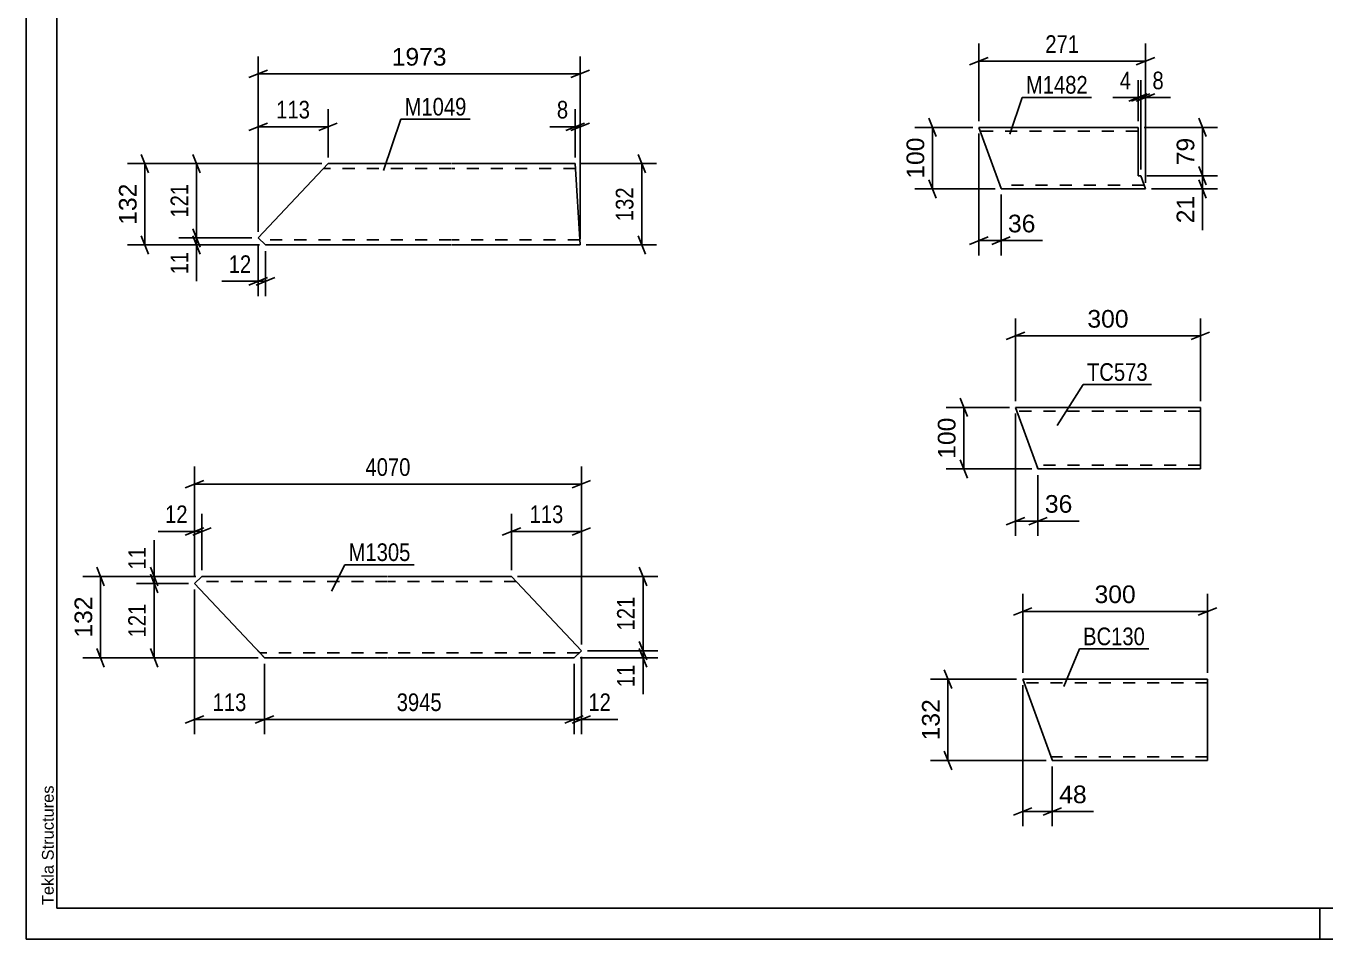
# Model space of a CAD drawing. Header units: millimetres. Extents: x 0 to 420, y 0 to 297.
# Drawn here: x 0 to 211, y 0 to 148.2 of the extents above; entities that cross this region are included whole.
import ezdxf

# ---------------------------------------------------------------- set-up
doc = ezdxf.new("R2010")
doc.units = ezdxf.units.MM
doc.linetypes.add('DXK_LINE_DOT2', pattern=[3.9198, 1.9599, -1.9599])
doc.styles.add('Arial', font='ARIAL.TTF', dxfattribs={"height": 0.2})
doc.styles.add('Arial Narrow', font='ARIALN.TTF', dxfattribs={"height": 0.2})

# ---------------------------------------------------------------- blocks, each defined once
blk = doc.blocks.new('Unknown-348431571-1163')
at = {"color": 5, "linetype": 'Continuous'}
for p, q in [((0, 297), (0, 0)), ((5, 292), (5, 5)), ((0, 0), (0, 5)), ((5, 5), (415, 5)), ((210, 0), (210, 5)), ((0, 0), (420, 0))]:
    blk.add_line(p, q, dxfattribs=at)
at = {"color": 174, "linetype": 'Continuous', "style": 'Arial'}
blk.add_text('Tekla Structures', height=1.9102, rotation=90, dxfattribs=at).set_placement((4.5, 5.5))
blk = doc.blocks.new('Part-348431571-19628 - 19627')
at = {"color": 2, "linetype": 'Continuous'}
for p, q in [((37.68, 113.82), (49.03, 125.89)), ((69.03, 125.89), (49.03, 125.89)), ((89.13, 125.89), (69.13, 125.89)), ((89.94, 112.69), (89.13, 125.89)), ((38.88, 112.69), (37.68, 113.82)), ((69.03, 112.69), (38.88, 112.69)), ((89.94, 112.69), (69.13, 112.69))]:
    blk.add_line(p, q, dxfattribs=at)
at = {"color": 7, "linetype": 'DXK_LINE_DOT2'}
for p, q in [((69.03, 125.09), (48.27, 125.09)), ((89.18, 125.09), (69.13, 125.09)), ((69.03, 113.49), (38.03, 113.49)), ((89.89, 113.49), (69.13, 113.49)), ((89.89, 113.49), (89.88, 113.55))]:
    blk.add_line(p, q, dxfattribs=at)
blk = doc.blocks.new('Part-348431571-22204 - 22203')
at = {"color": 2, "linetype": 'Continuous'}
for p, q in [((166.55, 29.08), (161.78, 42.19)), ((191.78, 42.19), (161.78, 42.19)), ((191.78, 42.19), (191.78, 42.1)), ((191.78, 42.1), (191.78, 28.99)), ((166.58, 28.99), (166.55, 29.08)), ((166.58, 28.99), (191.78, 28.99))]:
    blk.add_line(p, q, dxfattribs=at)
at = {"color": 7, "linetype": 'DXK_LINE_DOT2'}
for p, q in [((191.78, 41.59), (161.99, 41.59)), ((191.78, 41.84), (191.78, 42.19)), ((191.78, 29.59), (166.36, 29.59))]:
    blk.add_line(p, q, dxfattribs=at)
blk = doc.blocks.new('Part-348431571-22174 - 22173')
at = {"color": 2, "linetype": 'Continuous'}
for p, q in [((164.22, 76.4), (160.62, 86.31)), ((190.62, 86.31), (160.62, 86.31)), ((190.62, 86.31), (190.62, 86.22)), ((190.62, 86.22), (190.62, 76.31)), ((164.25, 76.31), (164.22, 76.4)), ((190.62, 76.31), (164.25, 76.31))]:
    blk.add_line(p, q, dxfattribs=at)
at = {"color": 7, "linetype": 'DXK_LINE_DOT2'}
for p, q in [((190.62, 85.71), (160.83, 85.71)), ((190.62, 85.96), (190.62, 86.31)), ((190.62, 76.91), (164.04, 76.91)), ((164.13, 76.66), (164.25, 76.31))]:
    blk.add_line(p, q, dxfattribs=at)
blk = doc.blocks.new('Part-348431571-19635 - 19634')
at = {"color": 2, "linetype": 'Continuous'}
for p, q in [((27.35, 57.73), (28.56, 58.86)), ((37.2, 47.26), (27.35, 57.73)), ((28.56, 58.86), (58.7, 58.86)), ((58.8, 58.86), (78.8, 58.86)), ((90.15, 46.8), (78.8, 58.86)), ((38.7, 45.66), (37.2, 47.26)), ((88.95, 45.66), (90.15, 46.8)), ((58.7, 45.66), (38.7, 45.66)), ((88.95, 45.66), (58.8, 45.66))]:
    blk.add_line(p, q, dxfattribs=at)
at = {"color": 7, "linetype": 'DXK_LINE_DOT2'}
for p, q in [((58.7, 58.06), (27.71, 58.06)), ((79.56, 58.06), (58.8, 58.06)), ((38.59, 45.79), (37.2, 47.26)), ((58.7, 46.46), (37.95, 46.46)), ((89.8, 46.46), (58.8, 46.46))]:
    blk.add_line(p, q, dxfattribs=at)
blk = doc.blocks.new('Part-348431571-19815 - 19814')
at = {"color": 2, "linetype": 'Continuous'}
for p, q in [((180.5, 131.77), (154.66, 131.77)), ((158.27, 121.86), (154.66, 131.77)), ((180.5, 131.77), (180.5, 131.68)), ((180.5, 131.68), (180.5, 130.57)), ((180.5, 123.92), (180.5, 130.57)), ((180.5, 123.92), (180.93, 123.92)), ((180.93, 123.92), (181.72, 121.77)), ((158.27, 121.86), (158.3, 121.77)), ((158.3, 121.77), (181.72, 121.77))]:
    blk.add_line(p, q, dxfattribs=at)
at = {"color": 7, "linetype": 'DXK_LINE_DOT2'}
for p, q in [((180.5, 131.17), (154.88, 131.17)), ((180.5, 130.57), (180.5, 131.42)), ((158.08, 122.37), (158.07, 122.42)), ((180.53, 123.92), (180.5, 123.92)), ((181.5, 122.37), (158.08, 122.37)), ((158.3, 121.77), (181.71, 121.77))]:
    blk.add_line(p, q, dxfattribs=at)
blk = doc.blocks.new('StraightDimension-348431571-19938 - 19627')
at = {"color": 7, "linetype": 'Continuous'}
for p, q in [((37.68, 112.82), (37.68, 104.38)), ((38.88, 111.69), (38.88, 104.38)), ((36.18, 106.18), (39.18, 107.38)), ((40.38, 107.38), (37.38, 106.18)), ((37.68, 106.78), (38.88, 106.78))]:
    blk.add_line(p, q, dxfattribs=at)
at = {"color": 0}
blk.add_wipeout([(37.15, 107.53), (37.15, 111.73), (32.3, 111.73), (32.3, 107.53)], dxfattribs=at)
at = {"color": 7, "linetype": 'Continuous'}
blk.add_line((37.68, 106.78), (31.77, 106.78), dxfattribs=at)
blk.add_line((37.68, 106.78), (31.77, 106.78), dxfattribs=at)
at = {"color": 3, "style": 'Arial Narrow'}
blk.add_text('12', height=2.863, dxfattribs=at).set_placement((32.9, 108.13))
blk = doc.blocks.new('StraightDimension-348431571-19930 - 19627')
at = {"color": 7, "linetype": 'Continuous'}
for p, q in [((89.13, 126.89), (89.13, 134.72)), ((89.94, 113.69), (89.94, 134.72)), ((87.63, 131.27), (90.63, 132.47)), ((91.44, 132.47), (88.44, 131.27)), ((89.13, 131.87), (89.94, 131.87))]:
    blk.add_line(p, q, dxfattribs=at)
at = {"color": 0}
blk.add_wipeout([(88.6, 132.62), (88.6, 136.82), (85.57, 136.82), (85.57, 132.62)], dxfattribs=at)
at = {"color": 7, "linetype": 'Continuous'}
blk.add_line((89.13, 131.87), (85.05, 131.87), dxfattribs=at)
blk.add_line((89.13, 131.87), (85.05, 131.87), dxfattribs=at)
at = {"color": 3, "style": 'Arial Narrow'}
blk.add_text('8', height=2.86, dxfattribs=at).set_placement((86.17, 133.22))
blk = doc.blocks.new('StraightDimension-348431571-19950 - 19627')
at = {"color": 7, "linetype": 'Continuous'}
for p, q in [((100.54, 124.39), (99.34, 127.39)), ((90.13, 125.89), (102.34, 125.89)), ((99.94, 112.69), (99.94, 125.89)), ((99.34, 114.19), (100.54, 111.19)), ((90.94, 112.69), (102.34, 112.69))]:
    blk.add_line(p, q, dxfattribs=at)
at = {"color": 0}
blk.add_wipeout([(99.19, 122.63), (94.99, 122.63), (94.99, 115.95), (99.19, 115.95)], dxfattribs=at)
at = {"color": 3, "style": 'Arial Narrow'}
blk.add_text('132', height=2.863, rotation=90.0002, dxfattribs=at).set_placement((98.59, 116.55))
blk = doc.blocks.new('StraightDimension-348431571-19934 - 19627')
at = {"color": 7, "linetype": 'Continuous'}
for p, q in [((37.68, 114.82), (37.68, 134.72)), ((49.03, 126.89), (49.03, 134.72)), ((36.18, 131.27), (39.18, 132.47)), ((37.68, 131.87), (49.03, 131.87)), ((50.53, 132.47), (47.53, 131.27))]:
    blk.add_line(p, q, dxfattribs=at)
at = {"color": 0}
blk.add_wipeout([(46.69, 132.62), (46.69, 136.82), (40.01, 136.82), (40.01, 132.62)], dxfattribs=at)
at = {"color": 3, "style": 'Arial Narrow'}
blk.add_text('113', height=2.863, dxfattribs=at).set_placement((40.61, 133.22))
blk = doc.blocks.new('StraightDimension-348431571-22627 - 19627')
at = {"color": 7, "linetype": 'Continuous'}
for p, q in [((27.08, 127.39), (28.28, 124.39)), ((48.03, 125.89), (24.83, 125.89)), ((27.68, 113.82), (27.68, 125.89)), ((28.28, 112.32), (27.08, 115.32)), ((36.68, 113.82), (24.83, 113.82))]:
    blk.add_line(p, q, dxfattribs=at)
at = {"color": 0}
blk.add_wipeout([(26.93, 123.2), (22.73, 123.2), (22.73, 116.52), (26.93, 116.52)], dxfattribs=at)
at = {"color": 3, "style": 'Arial Narrow'}
blk.add_text('121', height=2.863, rotation=90.0002, dxfattribs=at).set_placement((26.33, 117.12))
blk = doc.blocks.new('StraightDimension-348431571-22628 - 19627')
at = {"color": 7, "linetype": 'Continuous'}
for p, q in [((27.08, 115.32), (28.28, 112.32)), ((28.28, 111.19), (27.08, 114.19)), ((36.68, 113.82), (24.83, 113.82)), ((37.88, 112.69), (24.83, 112.69)), ((27.68, 112.69), (27.68, 113.82))]:
    blk.add_line(p, q, dxfattribs=at)
at = {"color": 0}
blk.add_wipeout([(26.93, 112.17), (22.73, 112.17), (22.73, 107.31), (26.93, 107.31)], dxfattribs=at)
at = {"color": 7, "linetype": 'Continuous'}
blk.add_line((27.68, 112.69), (27.68, 106.79), dxfattribs=at)
blk.add_line((27.68, 112.69), (27.68, 106.79), dxfattribs=at)
at = {"color": 3, "style": 'Arial Narrow'}
blk.add_text('11', height=2.863, rotation=90.0002, dxfattribs=at).set_placement((26.33, 107.91))
blk = doc.blocks.new('StraightDimension-348431571-22702 - 19627')
at = {"color": 7, "linetype": 'Continuous'}
for p, q in [((37.68, 114.82), (37.68, 143.3)), ((89.94, 113.69), (89.94, 143.3)), ((39.18, 141.05), (36.18, 139.85)), ((37.68, 140.45), (89.94, 140.45)), ((88.44, 139.85), (91.44, 141.05))]:
    blk.add_line(p, q, dxfattribs=at)
at = {"color": 0}
blk.add_wipeout([(68.85, 141.2), (68.85, 145.4), (58.76, 145.4), (58.76, 141.2)], dxfattribs=at)
at = {"color": 3, "style": 'Arial'}
blk.add_text('1973', height=2.865, dxfattribs=at).set_placement((59.36, 141.8))
blk = doc.blocks.new('StraightDimension-348431571-22717 - 19627')
at = {"color": 7, "linetype": 'Continuous'}
for p, q in [((19.9, 124.39), (18.7, 127.39)), ((48.03, 125.89), (16.45, 125.89)), ((19.3, 112.69), (19.3, 125.89)), ((18.7, 114.19), (19.9, 111.19)), ((37.88, 112.69), (16.45, 112.69))]:
    blk.add_line(p, q, dxfattribs=at)
at = {"color": 0}
blk.add_wipeout([(18.55, 123.23), (14.35, 123.23), (14.35, 115.36), (18.55, 115.36)], dxfattribs=at)
at = {"color": 3, "style": 'Arial'}
blk.add_text('132', height=2.865, rotation=90.0002, dxfattribs=at).set_placement((17.95, 115.96))
blk = doc.blocks.new('StraightDimension-348431571-22350 - 22203')
at = {"color": 7, "linetype": 'Continuous'}
for p, q in [((161.78, 41.19), (161.78, 18.3)), ((166.58, 27.99), (166.58, 18.3)), ((160.28, 20.1), (163.28, 21.3)), ((168.08, 21.3), (165.08, 20.1)), ((161.78, 20.7), (166.58, 20.7))]:
    blk.add_line(p, q, dxfattribs=at)
at = {"color": 0}
blk.add_wipeout([(172.75, 21.45), (172.75, 25.65), (167.11, 25.65), (167.11, 21.45)], dxfattribs=at)
at = {"color": 7, "linetype": 'Continuous'}
blk.add_line((166.58, 20.7), (173.28, 20.7), dxfattribs=at)
blk.add_line((166.58, 20.7), (173.28, 20.7), dxfattribs=at)
at = {"color": 3, "style": 'Arial'}
blk.add_text('48', height=2.865, dxfattribs=at).set_placement((167.71, 22.05))
blk = doc.blocks.new('StraightDimension-348431571-22314 - 22203')
at = {"color": 7, "linetype": 'Continuous'}
for p, q in [((161.78, 43.19), (161.78, 56.04)), ((191.78, 43.19), (191.78, 56.04)), ((163.28, 53.79), (160.28, 52.59)), ((161.78, 53.19), (191.78, 53.19)), ((190.28, 52.59), (193.28, 53.79))]:
    blk.add_line(p, q, dxfattribs=at)
at = {"color": 0}
blk.add_wipeout([(180.71, 53.94), (180.71, 58.14), (172.84, 58.14), (172.84, 53.94)], dxfattribs=at)
at = {"color": 3, "style": 'Arial'}
blk.add_text('300', height=2.865, dxfattribs=at).set_placement((173.44, 54.54))
blk = doc.blocks.new('StraightDimension-348431571-22325 - 22203')
at = {"color": 7, "linetype": 'Continuous'}
for p, q in [((150.25, 40.69), (149.05, 43.69)), ((160.78, 42.19), (146.8, 42.19)), ((149.65, 28.99), (149.65, 42.19)), ((149.05, 30.49), (150.25, 27.49)), ((165.58, 28.99), (146.8, 28.99))]:
    blk.add_line(p, q, dxfattribs=at)
at = {"color": 0}
blk.add_wipeout([(148.9, 39.52), (144.7, 39.52), (144.7, 31.65), (148.9, 31.65)], dxfattribs=at)
at = {"color": 3, "style": 'Arial'}
blk.add_text('132', height=2.865, rotation=90.0002, dxfattribs=at).set_placement((148.3, 32.25))
blk = doc.blocks.new('StraightDimension-348431571-22210 - 22173')
at = {"color": 7, "linetype": 'Continuous'}
for p, q in [((160.62, 87.31), (160.62, 100.76)), ((190.62, 87.31), (190.62, 100.76)), ((162.12, 98.51), (159.12, 97.31)), ((160.62, 97.91), (190.62, 97.91)), ((189.12, 97.31), (192.12, 98.51))]:
    blk.add_line(p, q, dxfattribs=at)
at = {"color": 0}
blk.add_wipeout([(179.55, 98.66), (179.55, 102.86), (171.68, 102.86), (171.68, 98.66)], dxfattribs=at)
at = {"color": 3, "style": 'Arial'}
blk.add_text('300', height=2.865, dxfattribs=at).set_placement((172.28, 99.26))
blk = doc.blocks.new('StraightDimension-348431571-22233 - 22173')
at = {"color": 7, "linetype": 'Continuous'}
for p, q in [((160.62, 85.31), (160.62, 65.46)), ((164.25, 75.31), (164.25, 65.46)), ((159.12, 67.26), (162.12, 68.46)), ((160.62, 67.86), (164.25, 67.86)), ((165.75, 68.46), (162.75, 67.26))]:
    blk.add_line(p, q, dxfattribs=at)
at = {"color": 0}
blk.add_wipeout([(170.43, 68.61), (170.43, 72.81), (164.78, 72.81), (164.78, 68.61)], dxfattribs=at)
at = {"color": 7, "linetype": 'Continuous'}
blk.add_line((164.25, 67.86), (170.95, 67.86), dxfattribs=at)
blk.add_line((164.25, 67.86), (170.95, 67.86), dxfattribs=at)
at = {"color": 3, "style": 'Arial'}
blk.add_text('36', height=2.865, dxfattribs=at).set_placement((165.38, 69.21))
blk = doc.blocks.new('StraightDimension-348431571-22264 - 22173')
at = {"color": 7, "linetype": 'Continuous'}
for p, q in [((151.62, 87.81), (152.82, 84.81)), ((159.62, 86.31), (149.37, 86.31)), ((152.22, 76.31), (152.22, 86.31)), ((163.25, 76.31), (149.37, 76.31)), ((152.82, 74.81), (151.62, 77.81))]:
    blk.add_line(p, q, dxfattribs=at)
at = {"color": 0}
blk.add_wipeout([(151.47, 85.25), (147.27, 85.25), (147.27, 77.37), (151.47, 77.37)], dxfattribs=at)
at = {"color": 3, "style": 'Arial'}
blk.add_text('100', height=2.865, rotation=90.0002, dxfattribs=at).set_placement((150.87, 77.97))
blk = doc.blocks.new('StraightDimension-348431571-22739 - 19634')
at = {"color": 7, "linetype": 'Continuous'}
for p, q in [((20.2, 59.23), (21.4, 56.23)), ((26.35, 57.73), (17.95, 57.73)), ((20.8, 45.66), (20.8, 57.73)), ((21.4, 44.16), (20.2, 47.16)), ((37.7, 45.66), (17.95, 45.66))]:
    blk.add_line(p, q, dxfattribs=at)
at = {"color": 0}
blk.add_wipeout([(20.05, 55.04), (15.85, 55.04), (15.85, 48.36), (20.05, 48.36)], dxfattribs=at)
at = {"color": 3, "style": 'Arial Narrow'}
blk.add_text('121', height=2.863, rotation=90.0002, dxfattribs=at).set_placement((19.45, 48.96))
blk = doc.blocks.new('StraightDimension-348431571-22829 - 19634')
at = {"color": 7, "linetype": 'Continuous'}
for p, q in [((12.69, 57.36), (11.49, 60.36)), ((27.56, 58.86), (9.24, 58.86)), ((12.09, 45.66), (12.09, 58.86)), ((11.49, 47.16), (12.69, 44.16)), ((37.7, 45.66), (9.24, 45.66))]:
    blk.add_line(p, q, dxfattribs=at)
at = {"color": 0}
blk.add_wipeout([(11.34, 56.2), (7.14, 56.2), (7.14, 48.33), (11.34, 48.33)], dxfattribs=at)
at = {"color": 3, "style": 'Arial'}
blk.add_text('132', height=2.865, rotation=90.0002, dxfattribs=at).set_placement((10.74, 48.93))
blk = doc.blocks.new('StraightDimension-348431571-19992 - 19634')
at = {"color": 7, "linetype": 'Continuous'}
for p, q in [((27.35, 58.73), (27.35, 76.69)), ((90.15, 47.8), (90.15, 76.69)), ((28.85, 74.44), (25.85, 73.24)), ((88.65, 73.24), (91.65, 74.44)), ((27.35, 73.84), (90.15, 73.84))]:
    blk.add_line(p, q, dxfattribs=at)
at = {"color": 0}
blk.add_wipeout([(63.01, 74.59), (63.01, 78.79), (54.5, 78.79), (54.5, 74.59)], dxfattribs=at)
at = {"color": 3, "style": 'Arial Narrow'}
blk.add_text('4070', height=2.863, dxfattribs=at).set_placement((55.1, 75.19))
blk = doc.blocks.new('StraightDimension-348431571-19968 - 19634')
at = {"color": 7, "linetype": 'Continuous'}
for p, q in [((78.8, 59.86), (78.8, 69.03)), ((90.15, 47.8), (90.15, 69.03)), ((77.3, 65.58), (80.3, 66.78)), ((78.8, 66.18), (90.15, 66.18)), ((91.65, 66.78), (88.65, 65.58))]:
    blk.add_line(p, q, dxfattribs=at)
at = {"color": 0}
blk.add_wipeout([(87.82, 66.93), (87.82, 71.13), (81.14, 71.13), (81.14, 66.93)], dxfattribs=at)
at = {"color": 3, "style": 'Arial Narrow'}
blk.add_text('113', height=2.863, dxfattribs=at).set_placement((81.74, 67.53))
blk = doc.blocks.new('StraightDimension-348431571-22738 - 19634')
at = {"color": 7, "linetype": 'Continuous'}
for p, q in [((20.2, 60.36), (21.4, 57.36)), ((21.4, 56.23), (20.2, 59.23)), ((27.56, 58.86), (17.95, 58.86)), ((26.35, 57.73), (17.95, 57.73)), ((20.8, 57.73), (20.8, 58.86))]:
    blk.add_line(p, q, dxfattribs=at)
at = {"color": 0}
blk.add_wipeout([(20.05, 64.25), (15.85, 64.25), (15.85, 59.39), (20.05, 59.39)], dxfattribs=at)
at = {"color": 7, "linetype": 'Continuous'}
blk.add_line((20.8, 58.86), (20.8, 64.77), dxfattribs=at)
blk.add_line((20.8, 58.86), (20.8, 64.77), dxfattribs=at)
at = {"color": 3, "style": 'Arial Narrow'}
blk.add_text('11', height=2.863, rotation=90.0002, dxfattribs=at).set_placement((19.45, 59.99))
blk = doc.blocks.new('StraightDimension-348431571-19972 - 19634')
at = {"color": 7, "linetype": 'Continuous'}
for p, q in [((27.35, 58.73), (27.35, 69.03)), ((28.56, 59.86), (28.56, 69.03)), ((25.85, 65.58), (28.85, 66.78)), ((30.06, 66.78), (27.06, 65.58)), ((27.35, 66.18), (28.56, 66.18))]:
    blk.add_line(p, q, dxfattribs=at)
at = {"color": 0}
blk.add_wipeout([(26.83, 66.93), (26.83, 71.13), (21.97, 71.13), (21.97, 66.93)], dxfattribs=at)
at = {"color": 7, "linetype": 'Continuous'}
blk.add_line((27.35, 66.18), (21.45, 66.18), dxfattribs=at)
blk.add_line((27.35, 66.18), (21.45, 66.18), dxfattribs=at)
at = {"color": 3, "style": 'Arial Narrow'}
blk.add_text('12', height=2.863, dxfattribs=at).set_placement((22.57, 67.53))
blk = doc.blocks.new('StraightDimension-348431571-22853 - 19634')
at = {"color": 7, "linetype": 'Continuous'}
for p, q in [((88.95, 44.66), (88.95, 33.26)), ((90.15, 45.8), (90.15, 33.26)), ((87.45, 35.06), (90.45, 36.26)), ((91.65, 36.26), (88.65, 35.06)), ((88.95, 35.66), (90.15, 35.66))]:
    blk.add_line(p, q, dxfattribs=at)
at = {"color": 0}
blk.add_wipeout([(95.53, 36.41), (95.53, 40.61), (90.68, 40.61), (90.68, 36.41)], dxfattribs=at)
at = {"color": 7, "linetype": 'Continuous'}
blk.add_line((90.15, 35.66), (96.06, 35.66), dxfattribs=at)
blk.add_line((90.15, 35.66), (96.06, 35.66), dxfattribs=at)
at = {"color": 3, "style": 'Arial Narrow'}
blk.add_text('12', height=2.863, dxfattribs=at).set_placement((91.28, 37.01))
blk = doc.blocks.new('StraightDimension-348431571-22854 - 19634')
at = {"color": 7, "linetype": 'Continuous'}
for p, q in [((38.7, 44.66), (38.7, 33.26)), ((88.95, 44.66), (88.95, 33.26)), ((40.2, 36.26), (37.2, 35.06)), ((87.45, 35.06), (90.45, 36.26)), ((38.7, 35.66), (88.95, 35.66))]:
    blk.add_line(p, q, dxfattribs=at)
at = {"color": 0}
blk.add_wipeout([(68.08, 36.41), (68.08, 40.61), (59.57, 40.61), (59.57, 36.41)], dxfattribs=at)
at = {"color": 3, "style": 'Arial Narrow'}
blk.add_text('3945', height=2.863, dxfattribs=at).set_placement((60.17, 37.01))
blk = doc.blocks.new('StraightDimension-348431571-22855 - 19634')
at = {"color": 7, "linetype": 'Continuous'}
for p, q in [((27.35, 56.73), (27.35, 33.26)), ((38.7, 44.66), (38.7, 33.26)), ((25.85, 35.06), (28.85, 36.26)), ((40.2, 36.26), (37.2, 35.06)), ((27.35, 35.66), (38.7, 35.66))]:
    blk.add_line(p, q, dxfattribs=at)
at = {"color": 0}
blk.add_wipeout([(36.37, 36.41), (36.37, 40.61), (29.69, 40.61), (29.69, 36.41)], dxfattribs=at)
at = {"color": 3, "style": 'Arial Narrow'}
blk.add_text('113', height=2.863, dxfattribs=at).set_placement((30.29, 37.01))
blk = doc.blocks.new('StraightDimension-348431571-22904 - 19634')
at = {"color": 7, "linetype": 'Continuous'}
for p, q in [((99.55, 60.36), (100.75, 57.36)), ((79.8, 58.86), (102.55, 58.86)), ((100.15, 46.8), (100.15, 58.86)), ((91.15, 46.8), (102.55, 46.8)), ((100.75, 45.3), (99.55, 48.3))]:
    blk.add_line(p, q, dxfattribs=at)
at = {"color": 0}
blk.add_wipeout([(99.4, 56.17), (95.2, 56.17), (95.2, 49.49), (99.4, 49.49)], dxfattribs=at)
at = {"color": 3, "style": 'Arial Narrow'}
blk.add_text('121', height=2.863, rotation=90.0002, dxfattribs=at).set_placement((98.8, 50.09))
blk = doc.blocks.new('StraightDimension-348431571-22905 - 19634')
at = {"color": 7, "linetype": 'Continuous'}
for p, q in [((91.15, 46.8), (102.55, 46.8)), ((99.55, 48.3), (100.75, 45.3)), ((100.75, 44.16), (99.55, 47.16)), ((100.15, 45.66), (100.15, 46.8)), ((89.95, 45.66), (102.55, 45.66))]:
    blk.add_line(p, q, dxfattribs=at)
at = {"color": 0}
blk.add_wipeout([(99.4, 45.14), (95.2, 45.14), (95.2, 40.28), (99.4, 40.28)], dxfattribs=at)
at = {"color": 7, "linetype": 'Continuous'}
blk.add_line((100.15, 45.66), (100.15, 39.76), dxfattribs=at)
blk.add_line((100.15, 45.66), (100.15, 39.76), dxfattribs=at)
at = {"color": 3, "style": 'Arial Narrow'}
blk.add_text('11', height=2.863, rotation=90.0002, dxfattribs=at).set_placement((98.8, 40.88))
blk = doc.blocks.new('StraightDimension-348431571-21761 - 19814')
at = {"color": 7, "linetype": 'Continuous'}
for p, q in [((180.5, 132.77), (180.5, 139.46)), ((180.93, 124.92), (180.93, 139.46)), ((179, 136.01), (182, 137.21)), ((182.43, 137.21), (179.43, 136.01)), ((180.5, 136.61), (180.93, 136.61))]:
    blk.add_line(p, q, dxfattribs=at)
at = {"color": 0}
blk.add_wipeout([(179.97, 137.36), (179.97, 141.56), (176.94, 141.56), (176.94, 137.36)], dxfattribs=at)
at = {"color": 7, "linetype": 'Continuous'}
blk.add_line((180.5, 136.61), (176.42, 136.61), dxfattribs=at)
blk.add_line((180.5, 136.61), (176.42, 136.61), dxfattribs=at)
at = {"color": 3, "style": 'Arial Narrow'}
blk.add_text('4', height=2.86, dxfattribs=at).set_placement((177.54, 137.96))
blk = doc.blocks.new('StraightDimension-348431571-22385 - 19814')
at = {"color": 7, "linetype": 'Continuous'}
for p, q in [((154.66, 130.77), (154.66, 110.98)), ((158.27, 120.86), (158.27, 110.98)), ((153.16, 112.78), (156.16, 113.98)), ((159.77, 113.98), (156.77, 112.78)), ((154.66, 113.38), (158.27, 113.38))]:
    blk.add_line(p, q, dxfattribs=at)
at = {"color": 0}
blk.add_wipeout([(164.44, 114.13), (164.44, 118.33), (158.79, 118.33), (158.79, 114.13)], dxfattribs=at)
at = {"color": 7, "linetype": 'Continuous'}
blk.add_line((158.27, 113.38), (164.97, 113.38), dxfattribs=at)
blk.add_line((158.27, 113.38), (164.97, 113.38), dxfattribs=at)
at = {"color": 3, "style": 'Arial'}
blk.add_text('36', height=2.865, dxfattribs=at).set_placement((159.39, 114.73))
blk = doc.blocks.new('StraightDimension-348431571-21830 - 19814')
at = {"color": 7, "linetype": 'Continuous'}
for p, q in [((190.38, 125.42), (191.58, 122.42)), ((181.93, 123.92), (193.38, 123.92)), ((191.58, 120.27), (190.38, 123.27)), ((190.98, 121.77), (190.98, 123.92)), ((182.71, 121.77), (193.38, 121.77))]:
    blk.add_line(p, q, dxfattribs=at)
at = {"color": 0}
blk.add_wipeout([(190.23, 121.25), (186.03, 121.25), (186.03, 115.6), (190.23, 115.6)], dxfattribs=at)
at = {"color": 7, "linetype": 'Continuous'}
blk.add_line((190.98, 121.77), (190.98, 115.07), dxfattribs=at)
blk.add_line((190.98, 121.77), (190.98, 115.07), dxfattribs=at)
at = {"color": 3, "style": 'Arial'}
blk.add_text('21', height=2.865, rotation=90.0002, dxfattribs=at).set_placement((189.63, 116.2))
blk = doc.blocks.new('StraightDimension-348431571-21804 - 19814')
at = {"color": 7, "linetype": 'Continuous'}
for p, q in [((146.54, 133.27), (147.74, 130.27)), ((153.66, 131.77), (144.29, 131.77)), ((147.14, 121.77), (147.14, 131.77)), ((147.74, 120.27), (146.54, 123.27)), ((157.3, 121.77), (144.29, 121.77))]:
    blk.add_line(p, q, dxfattribs=at)
at = {"color": 0}
blk.add_wipeout([(146.39, 130.71), (142.19, 130.71), (142.19, 122.84), (146.39, 122.84)], dxfattribs=at)
at = {"color": 3, "style": 'Arial'}
blk.add_text('100', height=2.865, rotation=90.0002, dxfattribs=at).set_placement((145.79, 123.44))
blk = doc.blocks.new('StraightDimension-348431571-20246 - 19814')
at = {"color": 7, "linetype": 'Continuous'}
for p, q in [((154.66, 132.77), (154.66, 145.37)), ((181.72, 122.77), (181.72, 145.37)), ((156.16, 143.12), (153.16, 141.92)), ((154.66, 142.52), (181.72, 142.52)), ((180.22, 141.92), (183.22, 143.12))]:
    blk.add_line(p, q, dxfattribs=at)
at = {"color": 0}
blk.add_wipeout([(171.53, 143.27), (171.53, 147.47), (164.85, 147.47), (164.85, 143.27)], dxfattribs=at)
at = {"color": 3, "style": 'Arial Narrow'}
blk.add_text('271', height=2.863, dxfattribs=at).set_placement((165.45, 143.87))
blk = doc.blocks.new('StraightDimension-348431571-21760 - 19814')
at = {"color": 7, "linetype": 'Continuous'}
for p, q in [((180.93, 124.92), (180.93, 139.46)), ((181.72, 122.77), (181.72, 139.46)), ((179.43, 136.01), (182.43, 137.21)), ((183.22, 137.21), (180.22, 136.01)), ((180.93, 136.61), (181.72, 136.61))]:
    blk.add_line(p, q, dxfattribs=at)
at = {"color": 0}
blk.add_wipeout([(185.27, 137.36), (185.27, 141.56), (182.24, 141.56), (182.24, 137.36)], dxfattribs=at)
at = {"color": 7, "linetype": 'Continuous'}
blk.add_line((181.72, 136.61), (185.79, 136.61), dxfattribs=at)
blk.add_line((181.72, 136.61), (185.79, 136.61), dxfattribs=at)
at = {"color": 3, "style": 'Arial Narrow'}
blk.add_text('8', height=2.86, dxfattribs=at).set_placement((182.84, 137.96))
blk = doc.blocks.new('StraightDimension-348431571-21829 - 19814')
at = {"color": 7, "linetype": 'Continuous'}
for p, q in [((190.38, 133.27), (191.58, 130.27)), ((181.5, 131.77), (193.38, 131.77)), ((190.98, 123.92), (190.98, 131.77)), ((191.58, 122.42), (190.38, 125.42)), ((181.93, 123.92), (193.38, 123.92))]:
    blk.add_line(p, q, dxfattribs=at)
at = {"color": 0}
blk.add_wipeout([(190.23, 130.67), (186.03, 130.67), (186.03, 125.02), (190.23, 125.02)], dxfattribs=at)
at = {"color": 3, "style": 'Arial'}
blk.add_text('79', height=2.865, rotation=90.0002, dxfattribs=at).set_placement((189.63, 125.62))
blk = doc.blocks.new('Mark-348431571-20255 - 19627')
at = {"color": 0}
blk.add_wipeout([(71.5, 133.7), (71.5, 136.7), (61.45, 136.7), (61.45, 133.7)], dxfattribs=at)
blk.add_wipeout([(71.5, 133.7), (71.5, 136.7), (61.45, 136.7), (61.45, 133.7)], dxfattribs=at)
at = {"color": 30, "linetype": 'Continuous'}
for p, q in [((58.03, 124.75), (60.85, 133.1)), ((60.85, 133.1), (72.1, 133.1))]:
    blk.add_line(p, q, dxfattribs=at)
at = {"color": 3, "style": 'Arial Narrow'}
blk.add_text('M1049', height=2.863, dxfattribs=at).set_placement((61.45, 133.7))
blk = doc.blocks.new('Mark-348431571-22367 - 22203')
at = {"color": 0}
blk.add_wipeout([(181.63, 47.7), (181.63, 50.7), (171.58, 50.7), (171.58, 47.7)], dxfattribs=at)
blk.add_wipeout([(181.63, 47.7), (181.63, 50.7), (171.58, 50.7), (171.58, 47.7)], dxfattribs=at)
at = {"color": 30, "linetype": 'Continuous'}
for p, q in [((168.45, 40.97), (170.98, 47.1)), ((170.98, 47.1), (182.23, 47.1))]:
    blk.add_line(p, q, dxfattribs=at)
at = {"color": 3, "style": 'Arial Narrow'}
blk.add_text('BC130', height=2.863, dxfattribs=at).set_placement((171.58, 47.7))
blk = doc.blocks.new('Mark-348431571-22294 - 22173')
at = {"color": 0}
blk.add_wipeout([(182.07, 90.62), (182.07, 93.62), (172.21, 93.62), (172.21, 90.62)], dxfattribs=at)
blk.add_wipeout([(182.07, 90.62), (182.07, 93.62), (172.21, 93.62), (172.21, 90.62)], dxfattribs=at)
at = {"color": 30, "linetype": 'Continuous'}
for p, q in [((167.35, 83.38), (171.61, 90.02)), ((171.61, 90.02), (182.67, 90.02))]:
    blk.add_line(p, q, dxfattribs=at)
at = {"color": 3, "style": 'Arial Narrow'}
blk.add_text('TC573', height=2.863, dxfattribs=at).set_placement((172.21, 90.62))
blk = doc.blocks.new('Mark-348431571-20258 - 19634')
at = {"color": 0}
blk.add_wipeout([(62.41, 61.37), (62.41, 64.37), (52.36, 64.37), (52.36, 61.37)], dxfattribs=at)
blk.add_wipeout([(62.41, 61.37), (62.41, 64.37), (52.36, 64.37), (52.36, 61.37)], dxfattribs=at)
at = {"color": 30, "linetype": 'Continuous'}
for p, q in [((49.61, 56.49), (51.76, 60.77)), ((51.76, 60.77), (63.01, 60.77))]:
    blk.add_line(p, q, dxfattribs=at)
at = {"color": 3, "style": 'Arial Narrow'}
blk.add_text('M1305', height=2.863, dxfattribs=at).set_placement((52.36, 61.37))
blk = doc.blocks.new('Mark-348431571-20300 - 19814')
at = {"color": 0}
blk.add_wipeout([(172.35, 137.25), (172.35, 140.25), (162.3, 140.25), (162.3, 137.25)], dxfattribs=at)
blk.add_wipeout([(172.35, 137.25), (172.35, 140.25), (162.3, 140.25), (162.3, 137.25)], dxfattribs=at)
at = {"color": 30, "linetype": 'Continuous'}
for p, q in [((159.7, 130.66), (161.7, 136.65)), ((161.7, 136.65), (172.95, 136.65))]:
    blk.add_line(p, q, dxfattribs=at)
at = {"color": 3, "style": 'Arial Narrow'}
blk.add_text('M1482', height=2.863, dxfattribs=at).set_placement((162.3, 137.25))

msp = doc.modelspace()

# ---------------------------------------------------------------- block references
for name in ['Unknown-348431571-1163', 'Part-348431571-19815 - 19814', 'Part-348431571-19628 - 19627', 'Part-348431571-22174 - 22173', 'Part-348431571-19635 - 19634', 'Part-348431571-22204 - 22203']:
    msp.add_blockref(name, (0, 0))

# ---------------------------------------------------------------- next in the draw order: block references
for name in ['StraightDimension-348431571-21761 - 19814', 'StraightDimension-348431571-19934 - 19627', 'StraightDimension-348431571-19930 - 19627', 'StraightDimension-348431571-22385 - 19814', 'StraightDimension-348431571-19938 - 19627', 'StraightDimension-348431571-22210 - 22173', 'StraightDimension-348431571-22233 - 22173', 'StraightDimension-348431571-22739 - 19634', 'StraightDimension-348431571-22314 - 22203', 'StraightDimension-348431571-22853 - 19634', 'StraightDimension-348431571-22350 - 22203']:
    msp.add_blockref(name, (0, 0))

# ---------------------------------------------------------------- next in the draw order: block references
for name in ['StraightDimension-348431571-21804 - 19814', 'StraightDimension-348431571-22627 - 19627', 'StraightDimension-348431571-19950 - 19627', 'StraightDimension-348431571-21830 - 19814', 'Mark-348431571-22294 - 22173', 'StraightDimension-348431571-22264 - 22173', 'StraightDimension-348431571-22829 - 19634', 'Mark-348431571-22367 - 22203', 'StraightDimension-348431571-22325 - 22203']:
    msp.add_blockref(name, (0, 0))

# ---------------------------------------------------------------- next in the draw order: block references
for name in ['StraightDimension-348431571-20246 - 19814', 'StraightDimension-348431571-22628 - 19627', 'StraightDimension-348431571-19992 - 19634', 'StraightDimension-348431571-22854 - 19634']:
    msp.add_blockref(name, (0, 0))

# ---------------------------------------------------------------- next in the draw order: block references
for name in ['StraightDimension-348431571-22702 - 19627', 'StraightDimension-348431571-21760 - 19814', 'Mark-348431571-20300 - 19814', 'StraightDimension-348431571-19968 - 19634', 'StraightDimension-348431571-22738 - 19634', 'Mark-348431571-20258 - 19634']:
    msp.add_blockref(name, (0, 0))

# ---------------------------------------------------------------- next in the draw order: block references
for name in ['Mark-348431571-20255 - 19627', 'StraightDimension-348431571-21829 - 19814', 'StraightDimension-348431571-22717 - 19627', 'StraightDimension-348431571-19972 - 19634', 'StraightDimension-348431571-22904 - 19634', 'StraightDimension-348431571-22855 - 19634']:
    msp.add_blockref(name, (0, 0))

# ---------------------------------------------------------------- next in the draw order: block references
msp.add_blockref('StraightDimension-348431571-22905 - 19634', (0, 0))

doc.saveas('drawing.dxf')
